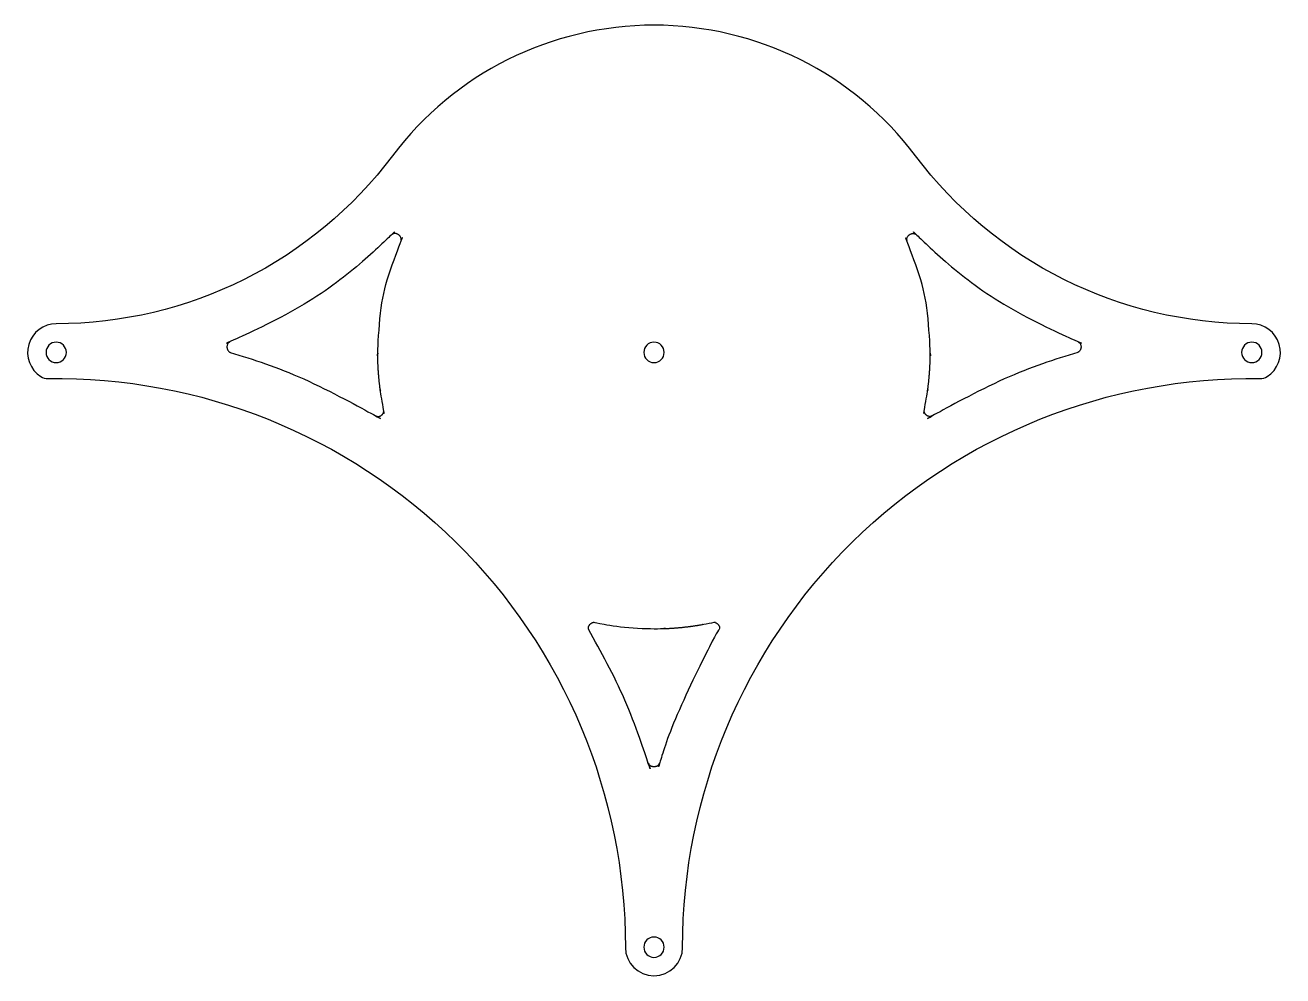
# Model space of a CAD drawing. Header units: millimetres. Extents: x -99 to 99, y -95 to 54.
import ezdxf

# ---------------------------------------------------------------- set-up
doc = ezdxf.new("R2010")
doc.units = ezdxf.units.MM
doc.layers.add('Layer 4 Sketches', color=7, linetype='Continuous')

msp = doc.modelspace()

# ---------------------------------------------------------------- linework, layer by layer
at = {"color": 7}
for points, weights, knots in [([(-66.65, 2.93), (-67.14, 3.21), (-67.15, 3.77), (-67.17, 4.33), (-66.7, 4.63), (-52.2, 10.38), (-41.24, 21.48), (-40.69, 21.79), (-40.17, 21.43), (-39.65, 21.07), (-39.75, 20.44), (-45.44, 7.53), (-42.46, -6.26), (-42.51, -6.71), (-42.87, -6.97), (-43.24, -7.23), (-43.68, -7.13), (-54.51, -0.61), (-66.65, 2.93)], [1, 0.872651476673, 1, 0.872651476673, 1, 0.978580797375, 1, 0.844146061486, 1, 0.844146061486, 1, 0.951095454533, 1, 0.911700059193, 1, 0.911700059193, 1, 0.991679037141, 1], [0, 0, 0, 1.020381, 1.020381, 2.040762, 2.040762, 2.455453, 2.455453, 3.587105, 3.587105, 4.718757, 4.718757, 5.346824, 5.346824, 6.19361, 6.19361, 7.040397, 7.040397, 7.298583, 7.298583, 7.298583]), ([(66.65, 2.93), (67.14, 3.21), (67.15, 3.77), (67.17, 4.33), (66.7, 4.63), (52.2, 10.38), (41.24, 21.48), (40.69, 21.79), (40.17, 21.43), (39.65, 21.07), (39.75, 20.44), (45.44, 7.53), (42.46, -6.26), (42.51, -6.71), (42.87, -6.97), (43.24, -7.23), (43.68, -7.13), (54.51, -0.61), (66.65, 2.93)], [1, 0.872651476673, 1, 0.872651476673, 1, 0.978580797375, 1, 0.844146061486, 1, 0.844146061486, 1, 0.951095454533, 1, 0.911700059193, 1, 0.911700059193, 1, 0.991679037141, 1], [0, 0, 0, 1.020381, 1.020381, 2.040762, 2.040762, 2.455453, 2.455453, 3.587105, 3.587105, 4.718757, 4.718757, 5.346824, 5.346824, 6.19361, 6.19361, 7.040397, 7.040397, 7.298583, 7.298583, 7.298583]), ([(-10.32, -40.58), (-4.35, -50.56), (-0.9, -61.67), (-0.62, -62.22), (0, -62.22), (0.62, -62.22), (0.9, -61.67), (4.35, -50.56), (10.32, -40.58), (10.36, -40.16), (10.09, -39.84), (9.81, -39.52), (9.39, -39.49), (0, -41.57), (-9.39, -39.49), (-9.81, -39.52), (-10.09, -39.84), (-10.36, -40.16), (-10.32, -40.58)], [1, 0.99295199624, 1, 0.849740574172, 1, 0.849740574172, 1, 0.99295199624, 1, 0.920842499743, 1, 0.920842499743, 1, 0.976367101657, 1, 0.920842499737, 1, 0.920842499737, 1], [0, 0, 0, 0.237593, 0.237593, 1.3482, 1.3482, 2.458806, 2.458806, 2.696399, 2.696399, 3.49752, 3.49752, 4.298642, 4.298642, 4.734317, 4.734317, 5.535438, 5.535438, 6.33656, 6.33656, 6.33656])]:
    msp.add_rational_spline(points, weights, degree=2, knots=knots, dxfattribs=at)
at = {"layer": 'Layer 4 Sketches', "color": 7, "extrusion": (0, 0, -1)}
msp.add_lwpolyline([(-95.31, -1.19, -0.146226), (-96.41, -0.87, -0.750879), (-94, 7.43, 0.235793), (-41.12, 33.83, -0.499369), (41.12, 33.83, 0.235793), (94, 7.43, -0.750879), (96.41, -0.87, -0.146226), (95.31, -1.19, 0.418745), (4.5, -90.6, -0.993946), (-4.5, -90.6, 0.418745)], format="xyb", close=True, dxfattribs=at)
for centre in [(94, 2.93), (0, 2.93), (-94, 2.93), (0, -90.57)]:
    msp.add_circle(centre, 1.6, dxfattribs=at)

doc.saveas('drawing.dxf')
